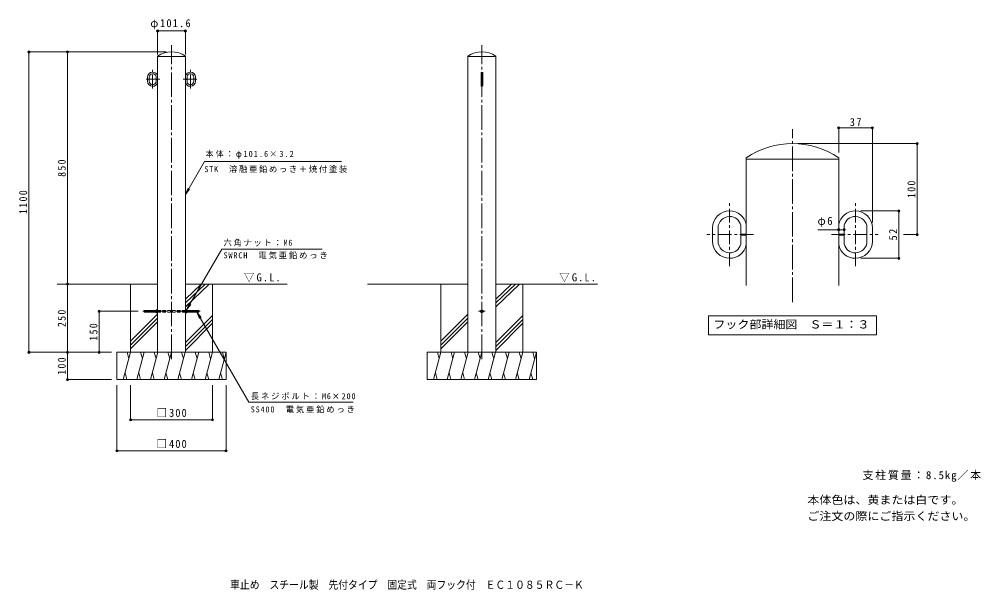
# Model space of a CAD drawing. Units: millimetres at full size, sheet at 1:10, with parts at other scales. Extents: x -1695 to 1828, y -1363 to 726.
import ezdxf
from ezdxf.enums import TextEntityAlignment as Align

# ---------------------------------------------------------------- set-up
doc = ezdxf.new("R2010")
doc.units = ezdxf.units.MM
doc.header["$LTSCALE"] = 10
doc.header["$PDMODE"] = 32
doc.header["$PDSIZE"] = 8
for name, pattern in [('CHAIN1', [8, 5, -1, 1, -1]), ('CHAIN2', [12, 9, -1, 1, -1]), ('DASHED1', [1.8, 1.2, -0.6])]:
    doc.linetypes.add(name, pattern=pattern)
for name, color, linetype, lineweight in [('3-0', 7, 'CHAIN2', 9), ('3-2', 3, 'Continuous', 9), ('3-4', 7, 'Continuous', 9), ('3-5', 7, 'Continuous', 9), ('3-A', 7, 'CHAIN1', 9), ('C-0', 7, 'CHAIN2', 9), ('C-1', 3, 'Continuous', 9), ('C-2', 3, 'Continuous', 9), ('C-4', 7, 'Continuous', 9), ('C-5', 7, 'Continuous', 9), ('C-A', 7, 'CHAIN1', 9), ('C-E', 6, 'Continuous', 5)]:
    doc.layers.add(name, color=color, linetype=linetype, lineweight=lineweight)
doc.layers.add('F-5_F-5ﾚｲﾔ', color=2, linetype='Continuous')
doc.styles.add('ＭＳ ゴシック', font='')
doc.styles.get('ＭＳ ゴシック').set_extended_font_data('MS Gothic')

msp = doc.modelspace()

# ---------------------------------------------------------------- linework, layer by layer
at = {"layer": '3-0'}
msp.add_line((1138.35, -309.81), (1138.35, 323.59), dxfattribs=at)
at = {"layer": '3-2'}
for p, q in [((969.02, 218.45), (969.02, -249.36)), ((969.02, 213.98), (1307.68, 213.98)), ((1307.68, 218.45), (1307.68, -249.36)), ((949.02, -61.02), (949.02, -28.22)), ((1327.68, -61.02), (1327.68, -28.22)), ((845.68, -87.08), (845.68, -38.3)), ((865.68, -87.08), (865.68, -38.3)), ((969.02, -61.02), (949.02, -61.02)), ((949.02, -64.36), (949.02, -97.16)), ((969.02, -64.36), (949.02, -64.36)), ((1307.68, -61.02), (1327.68, -61.02)), ((1307.68, -64.36), (1327.68, -64.36)), ((1327.68, -64.36), (1327.68, -97.16)), ((1411.02, -87.08), (1411.02, -38.3)), ((1431.02, -87.08), (1431.02, -38.3)), ((907.96, -129.36), (907.96, -129.32)), ((1368.74, -129.36), (1368.74, -129.32))]:
    msp.add_line(p, q, dxfattribs=at)
for centre, radius, start, end in [((1138.36, -30.16), 300.8, 55.74055, 124.25945), ((907.96, -38.3), 62.28, 90, 180), ((907.96, -38.3), 42.28, 90, 180), ((907.96, -38.3), 62.28, 11.35969, 90), ((907.96, -38.3), 42.28, 13.79803, 90), ((1368.74, -38.3), 62.28, 90, 168.64031), ((1368.74, -38.3), 42.28, 90, 166.20197), ((1368.74, -38.3), 62.28, 0, 90), ((1368.74, -38.3), 42.28, 0, 90), ((907.96, -87.08), 62.28, 180, 270), ((907.96, -87.08), 42.28, 180, 270), ((907.96, -87.08), 42.28, 270, 346.20197), ((907.96, -87.08), 62.28, 270, 348.64031), ((1368.74, -87.08), 62.28, 191.35969, 270), ((1368.74, -87.08), 42.28, 193.79803, 270), ((1368.74, -87.08), 42.28, 270, 0), ((1368.74, -87.08), 62.28, 270, 0)]:
    msp.add_arc(centre, radius, start, end, dxfattribs=at)
at = {"layer": '3-4'}
for p, q in [((1307.69, 331.44), (1307.69, 238.45)), ((1307.69, 328.44), (1431.02, 328.44)), ((1431.02, 331.44), (1431.02, -18.3)), ((1598.06, 270.64), (1158.35, 270.64)), ((1595.06, 270.64), (1595.06, -62.69)), ((1530.81, 23.98), (1388.74, 23.98)), ((1527.81, 23.98), (1527.81, -149.36)), ((1307.68, -44.7), (1230.97, -44.7)), ((1327.68, -44.7), (1307.68, -44.7)), ((1598.06, -62.69), (1545.06, -62.69)), ((1530.81, -149.36), (1388.74, -149.36))]:
    msp.add_line(p, q, dxfattribs=at)
for p in [(1307.69, 328.44), (1431.02, 328.44), (1595.06, 270.64), (1527.81, 23.98), (1307.68, -44.7), (1327.68, -44.7), (1595.06, -62.69), (1527.81, -149.36)]:
    msp.add_point(p, dxfattribs=at)
at = {"layer": '3-5'}
for p, q in [((830.35, -360.16), (1446.35, -360.16)), ((830.35, -360.16), (830.35, -430.16)), ((1446.35, -360.16), (1446.35, -430.16)), ((830.35, -430.16), (1446.35, -430.16))]:
    msp.add_line(p, q, dxfattribs=at)
at = {"layer": '3-A'}
for p, q in [((907.96, -177.76), (907.96, 52.38)), ((1368.74, -177.76), (1368.74, 52.38)), ((995.26, -62.69), (824.21, -62.69)), ((1281.45, -62.69), (1452.49, -62.69))]:
    msp.add_line(p, q, dxfattribs=at)
at = {"layer": 'C-0'}
for p, q in [((-1137.19, -518.49), (-1137.19, 631.51)), ((0, -518.49), (0, 631.51)), ((-1242.19, -343.49), (-1032.19, -343.49)), ((-12.37, -343.49), (12.53, -343.49))]:
    msp.add_line(p, q, dxfattribs=at)
at = {"layer": 'C-1'}
for p, q in [((-1187.99, -337.74), (-1187.99, -349.24)), ((-1086.39, -337.74), (-1086.39, -349.24))]:
    msp.add_line(p, q, dxfattribs=at)
at = {"layer": 'C-2'}
for p, q in [((-1187.99, 590.86), (-1187.99, -493.49)), ((-1187.99, 589.51), (-1086.39, 589.51)), ((-1086.39, 590.86), (-1086.39, -493.49)), ((-50.8, 590.86), (-50.8, -493.49)), ((-50.8, 589.51), (50.8, 589.51)), ((50.8, 590.86), (50.8, -493.49)), ((-2.84, 483.51), (-2.84, 529.51)), ((3.16, 483.51), (3.16, 529.51)), ((-1224.99, 499.2), (-1224.99, 513.83)), ((-1218.99, 499.2), (-1218.99, 513.83)), ((-1193.99, 507.01), (-1193.99, 516.85)), ((-1187.99, 507.01), (-1193.99, 507.01)), ((-1193.99, 506.01), (-1193.99, 496.17)), ((-1187.99, 506.01), (-1193.99, 506.01)), ((-1086.39, 507.01), (-1080.39, 507.01)), ((-1086.39, 506.01), (-1080.39, 506.01)), ((-1080.39, 507.01), (-1080.39, 516.85)), ((-1080.39, 506.01), (-1080.39, 496.17)), ((-1055.39, 499.2), (-1055.39, 513.83)), ((-1049.39, 499.2), (-1049.39, 513.83)), ((-1206.31, 486.51), (-1206.31, 486.52)), ((-1068.08, 486.51), (-1068.08, 486.52)), ((-1192.99, -341.03), (-1237.19, -341.03)), ((-1237.19, -341.03), (-1237.19, -345.95)), ((-1192.99, -345.95), (-1237.19, -345.95)), ((-1237.19, -345.95), (-1236.65, -346.49)), ((-1192.99, -340.49), (-1236.65, -340.49)), ((-1192.99, -346.49), (-1236.65, -346.49)), ((-1192.99, -339.18), (-1192.99, -347.79)), ((-1192.5, -337.74), (-1187.99, -337.74)), ((-1192.5, -340.62), (-1187.99, -340.62)), ((-1192.5, -346.35), (-1187.99, -346.35)), ((-1192.5, -349.24), (-1187.99, -349.24)), ((-1187.99, -337.74), (-1187.99, -349.24)), ((-1081.88, -337.74), (-1086.39, -337.74)), ((-1086.39, -337.74), (-1086.39, -349.24)), ((-1081.88, -340.62), (-1086.39, -340.62)), ((-1081.88, -346.35), (-1086.39, -346.35)), ((-1081.88, -349.24), (-1086.39, -349.24)), ((-1081.39, -339.18), (-1081.39, -347.79)), ((-1081.39, -340.49), (-1037.74, -340.49)), ((-1081.39, -341.03), (-1037.19, -341.03)), ((-1081.39, -345.95), (-1037.19, -345.95)), ((-1081.39, -346.49), (-1037.74, -346.49)), ((-1037.19, -341.03), (-1037.74, -340.49)), ((-1037.74, -340.49), (-1037.74, -346.49)), ((-1037.19, -345.95), (-1037.74, -346.49)), ((-1037.19, -341.03), (-1037.19, -345.95)), ((0, -337.74), (-5, -340.62)), ((-5, -340.62), (-5, -346.35)), ((0, -349.24), (-5, -346.35)), ((0, -349.24), (5, -346.35))]:
    msp.add_line(p, q, dxfattribs=at)
at = {"layer": 'C-2', "linetype": 'DASHED1'}
for p, q in [((-1187.99, -340.49), (-1137.19, -340.49)), ((-1187.99, -346.49), (-1137.19, -346.49)), ((-1086.39, -340.49), (-1137.19, -340.49)), ((-1086.39, -346.49), (-1137.19, -346.49))]:
    msp.add_line(p, q, dxfattribs=at)
at = {"layer": 'C-2'}
for points in [[(-1237.19, -341.03), (-1236.65, -340.49), (-1236.65, -346.49)], [(0, -337.74), (5, -340.62), (5, -346.35)]]:
    msp.add_lwpolyline(points, dxfattribs=at)
for radius in [5, 3]:
    msp.add_circle((0, -343.49), radius, dxfattribs=at)
for centre, radius, start, end in [((-1137.19, 516.27), 90.24, 55.74055, 124.25945), ((0, 516.27), 90.24, 55.74055, 124.25945), ((-1206.31, 513.83), 18.68, 90, 180), ((-1206.31, 513.83), 18.68, 11.35969, 90), ((-1068.08, 513.83), 18.68, 90, 168.64031), ((-1068.08, 513.83), 18.68, 0, 90), ((0.16, 529.51), 3, 90, 180), ((0.16, 529.51), 3, 0, 90), ((-1206.31, 499.2), 18.68, 180, 270), ((-1206.31, 513.83), 12.68, 90, 180), ((-1206.31, 499.2), 12.68, 180, 270), ((-1206.31, 513.83), 12.68, 13.79803, 90), ((-1206.31, 499.2), 12.68, 270, 346.20197), ((-1206.31, 499.2), 18.68, 270, 348.64031), ((-1068.08, 499.2), 18.68, 191.35969, 270), ((-1068.08, 513.83), 12.68, 90, 166.20197), ((-1068.08, 499.2), 12.68, 193.79803, 270), ((-1068.08, 513.83), 12.68, 0, 90), ((-1068.08, 499.2), 12.68, 270, 0), ((-1068.08, 499.2), 18.68, 270, 0), ((0.16, 483.51), 3, 180, 270), ((0.16, 483.51), 3, 270, 0), ((-1190.63, -339.18), 2.37, 142.44278, 217.55722), ((-1184.4, -343.49), 8.6, 160.548, 199.452), ((-1190.63, -347.79), 2.37, 142.44278, 217.55722), ((-1083.76, -339.18), 2.37, 322.44278, 37.55722), ((-1089.99, -343.49), 8.6, 340.548, 19.452), ((-1083.76, -347.79), 2.37, 322.44278, 37.55722)]:
    msp.add_arc(centre, radius, start, end, dxfattribs=at)
at = {"layer": 'C-4'}
for p, q in [((-1187.99, 686.23), (-1187.99, 597.65)), ((-1187.99, 683.23), (-1086.39, 683.23)), ((-1086.39, 686.23), (-1086.39, 597.65)), ((-1662.75, 606.51), (-1157.19, 606.51)), ((-1659.75, 606.51), (-1659.75, -493.49)), ((-1518.46, -243.49), (-1518.46, 606.51)), ((-1518.46, -243.49), (-1518.46, -493.49)), ((-1405.1, -343.49), (-1258.97, -343.49)), ((-1402.1, -493.49), (-1402.1, -343.49)), ((-1662.75, -493.49), (-1357.19, -493.49)), ((-1518.46, -493.49), (-1518.46, -593.49)), ((-1521.46, -593.49), (-1357.19, -593.49)), ((-1337.19, -857.38), (-1337.19, -613.49)), ((-1287.19, -743.79), (-1287.19, -613.49)), ((-987.19, -743.79), (-987.19, -613.49)), ((-937.19, -857.38), (-937.19, -613.49)), ((-1287.19, -740.79), (-987.19, -740.79)), ((-1337.19, -854.38), (-937.19, -854.38))]:
    msp.add_line(p, q, dxfattribs=at)
for p in [(-1187.99, 683.23), (-1086.39, 683.23), (-1659.75, 606.51), (-1518.46, 606.51), (-1518.46, -243.49), (-1402.1, -343.49), (-1659.75, -493.49), (-1518.46, -493.49), (-1402.1, -493.49), (-1518.46, -593.49), (-1287.19, -740.79), (-987.19, -740.79), (-1337.19, -854.38), (-937.19, -854.38)]:
    msp.add_point(p, dxfattribs=at)
at = {"layer": 'C-5'}
for p, q in [((-1016.87, 204.92), (-514.37, 204.92)), ((-1086.33, 84.61), (-1071.11, 104.44)), ((-1081.82, -337.87), (-952.31, -115.7)), ((-952.31, -115.7), (-585.14, -115.7)), ((-1081.82, -337.87), (-1072.16, -314.82)), ((-1081.82, -337.87), (-1066.52, -318.1)), ((-1044.02, -346.62), (-853.43, -676.66)), ((-1044.02, -346.62), (-1028.8, -366.46)), ((-1044.02, -346.62), (-1034.45, -369.72)), ((-471.55, -676.66), (-853.43, -676.66))]:
    msp.add_line(p, q, dxfattribs=at)
msp.add_lwpolyline([(-1016.87, 204.92), (-1086.33, 84.61), (-1076.76, 107.7)], dxfattribs=at)
at = {"layer": 'C-A'}
for p, q in [((-1206.31, 471.99), (-1206.31, 541.03)), ((-1068.08, 471.99), (-1068.08, 541.03)), ((-1180.12, 506.51), (-1231.44, 506.51)), ((-1094.27, 506.51), (-1042.95, 506.51))]:
    msp.add_line(p, q, dxfattribs=at)
at = {"layer": 'C-E'}
for p, q in [((-1187.99, -243.49), (-1555.7, -243.49)), ((-1287.19, -493.49), (-1287.19, -243.49)), ((-1013.95, -243.49), (-1086.39, -313)), ((-1028.21, -243.49), (-1086.39, -298.81)), ((-999.71, -243.49), (-1086.39, -327.18)), ((-713.62, -243.49), (-1086.39, -243.49)), ((-987.19, -493.49), (-987.19, -243.49)), ((-50.8, -243.49), (-418.51, -243.49)), ((-150, -493.49), (-150, -243.49)), ((123.25, -243.49), (50.8, -313)), ((108.98, -243.49), (50.8, -298.81)), ((137.48, -243.49), (50.8, -327.18)), ((50.8, -243.49), (423.57, -243.49)), ((150, -493.49), (150, -243.49)), ((-1187.99, -353.94), (-1287.19, -453.14)), ((-1187.99, -368.08), (-1287.19, -467.28)), ((-1187.99, -382.22), (-1287.19, -481.42)), ((-987.19, -359.02), (-1086.39, -458.22)), ((-987.19, -373.17), (-1086.39, -472.37)), ((-987.19, -387.31), (-1086.39, -486.51)), ((-50.8, -353.94), (-150, -453.14)), ((-50.8, -368.08), (-150, -467.28)), ((-50.8, -382.22), (-150, -481.42)), ((150, -359.02), (50.8, -458.22)), ((150, -373.17), (50.8, -472.37)), ((150, -387.31), (50.8, -486.51)), ((-1337.19, -493.49), (-937.19, -493.49)), ((-1337.19, -593.49), (-1337.19, -493.49)), ((-1287.19, -493.49), (-1313.99, -593.49)), ((-1300.24, -493.49), (-1293.72, -517.84)), ((-1237.19, -493.49), (-1263.99, -593.49)), ((-1250.24, -493.49), (-1243.72, -517.84)), ((-1187.19, -493.49), (-1213.99, -593.49)), ((-1200.24, -493.49), (-1193.72, -517.84)), ((-1137.19, -493.49), (-1163.99, -593.49)), ((-1150.24, -493.49), (-1143.72, -517.84)), ((-1087.19, -493.49), (-1113.99, -593.49)), ((-1100.24, -493.49), (-1093.72, -517.84)), ((-1037.19, -493.49), (-1063.99, -593.49)), ((-1050.24, -493.49), (-1043.72, -517.84)), ((-987.19, -493.49), (-1013.99, -593.49)), ((-1000.24, -493.49), (-993.72, -517.84)), ((-937.19, -493.49), (-963.99, -593.49)), ((-950.24, -493.49), (-943.72, -517.84)), ((-200, -493.49), (200, -493.49)), ((-200, -593.49), (-200, -493.49)), ((-150, -493.49), (-176.79, -593.49)), ((-163.05, -493.49), (-156.52, -517.84)), ((-100, -493.49), (-126.79, -593.49)), ((-113.05, -493.49), (-106.52, -517.84)), ((-50, -493.49), (-76.79, -593.49)), ((-63.05, -493.49), (-56.52, -517.84)), ((0, -493.49), (-26.79, -593.49)), ((-13.05, -493.49), (-6.52, -517.84)), ((50, -493.49), (23.21, -593.49)), ((36.95, -493.49), (43.48, -517.84)), ((100, -493.49), (73.21, -593.49)), ((86.95, -493.49), (93.48, -517.84)), ((150, -493.49), (123.21, -593.49)), ((136.95, -493.49), (143.48, -517.84)), ((200, -493.49), (173.21, -593.49)), ((186.95, -493.49), (193.48, -517.84)), ((-1337.19, -593.49), (-937.19, -593.49)), ((-1300.94, -593.49), (-1307.46, -569.14)), ((-1250.94, -593.49), (-1257.46, -569.14)), ((-1200.94, -593.49), (-1207.46, -569.14)), ((-1150.94, -593.49), (-1157.46, -569.14)), ((-1100.94, -593.49), (-1107.46, -569.14)), ((-1050.94, -593.49), (-1057.46, -569.14)), ((-1000.94, -593.49), (-1007.46, -569.14)), ((-950.94, -593.49), (-957.46, -569.14)), ((-200, -593.49), (200, -593.49)), ((-163.75, -593.49), (-170.27, -569.14)), ((-113.75, -593.49), (-120.27, -569.14)), ((-63.75, -593.49), (-70.27, -569.14)), ((-13.75, -593.49), (-20.27, -569.14)), ((36.25, -593.49), (29.73, -569.14)), ((86.25, -593.49), (79.73, -569.14)), ((136.25, -593.49), (129.73, -569.14)), ((186.25, -593.49), (179.73, -569.14))]:
    msp.add_line(p, q, dxfattribs=at)
for points in [[(-937.19, -593.49), (-937.19, -496.7), (-937.19, -493.49)], [(200, -593.49), (200, -496.7), (200, -493.49)]]:
    msp.add_lwpolyline(points, dxfattribs=at)

# ---------------------------------------------------------------- texts
at = {"layer": '3-4', "color": 2, "char_height": 29.33, "attachment_point": 7, "style": 'ＭＳ ゴシック'}
for s, insert in [('\\T1.27;\\W0.95;37', (1348.1, 334.44)), ('\\T1.17;φ6', (1229.96, -34.7))]:
    msp.add_mtext(s, dxfattribs=dict(at, insert=insert))
at = {"layer": '3-4', "color": 2, "char_height": 29.33, "attachment_point": 7, "rotation": 90, "style": 'ＭＳ ゴシック'}
for s, insert in [('\\T1.27;\\W0.9;100', (1589.06, 71.48)), ('\\T1.27;\\W0.95;52', (1521.81, -83.94))]:
    msp.add_mtext(s, dxfattribs=dict(at, insert=insert))
at = {"layer": '3-5', "color": 2, "style": 'ＭＳ ゴシック', "width": 1.1}
msp.add_text('フック部詳細図\u3000Ｓ＝１：３', height=29.33, dxfattribs=at).set_placement((848.35, -415.16), align=Align.BOTTOM_LEFT)
at = {"layer": 'C-4', "color": 2, "char_height": 29.33, "attachment_point": 7, "style": 'ＭＳ ゴシック'}
for s, insert in [('\\T1.23;\\W0.95;φ101.6', (-1214.64, 689.23)), ('\\T1.21;\\W0.95;□300', (-1192.19, -730.79)), ('\\T1.21;\\W0.95;□400', (-1192.19, -844.38))]:
    msp.add_mtext(s, dxfattribs=dict(at, insert=insert))
at = {"layer": 'C-4', "color": 2, "char_height": 29.33, "attachment_point": 7, "rotation": 90, "style": 'ＭＳ ゴシック'}
for s, insert in [('\\T1.27;\\W0.9;850', (-1524.46, 149.01)), ('\\T1.28;\\W0.9;1100', (-1665.75, 12.76)), ('\\T1.27;\\W0.9;250', (-1524.46, -400.99)), ('\\T1.27;\\W0.9;150', (-1408.1, -450.99)), ('\\T1.27;\\W0.9;100', (-1524.46, -575.99))]:
    msp.add_mtext(s, dxfattribs=dict(at, insert=insert))
at = {"layer": 'C-5', "color": 2, "style": 'ＭＳ ゴシック', "width": 1.1}
for s, p in [('本体色は、黄または白です。', (1192.64, -1057.84)), ('ご注文の際にご指示ください。', (1192.64, -1117.31))]:
    msp.add_text(s, height=29.33, dxfattribs=at).set_placement(p, align=Align.BOTTOM_LEFT)
at = {"layer": 'C-5', "char_height": 21.99, "attachment_point": 7, "style": 'ＭＳ ゴシック'}
for s, insert in [('\\T1.26;\\W0.95;本体：φ101.6×3.2', (-1012.39, 216.14)), ('\\T1.19;STK\u3000溶融亜鉛めっき＋焼付塗装', (-1016.87, 163.61)), ('\\T1.19;六角ナット：M6', (-946.67, -105.84)), ('\\T1.21;SWRCH\u3000電気亜鉛めっき', (-946.67, -152.17)), ('\\T1.21;長ネジボルト：M6×200', (-846.97, -667.91)), ('\\T1.21;SS400\u3000電気亜鉛めっき', (-846.97, -716.51))]:
    msp.add_mtext(s, dxfattribs=dict(at, insert=insert))
at = {"layer": 'C-5', "color": 2, "char_height": 29.33, "attachment_point": 7, "style": 'ＭＳ ゴシック'}
for s, insert in [('\\T1.22;\\W0.95;▽G.L.', (-871.91, -236.55)), ('\\T1.22;\\W0.95;▽G.L.', (283.45, -236.55)), ('\\T1.16;支柱質量：8.5kg／本', (1395.14, -967.84))]:
    msp.add_mtext(s, dxfattribs=dict(at, insert=insert))
at = {"layer": 'F-5_F-5ﾚｲﾔ', "style": 'ＭＳ ゴシック', "width": 0.9}
msp.add_text('車止め\u3000スチール製\u3000先付タイプ\u3000固定式\u3000両フック付\u3000ＥＣ１０８５ＲＣ－Ｋ', height=29.33, dxfattribs=at).set_placement((-922.5, -1368.68), align=Align.BOTTOM_LEFT)

doc.saveas('drawing.dxf')
